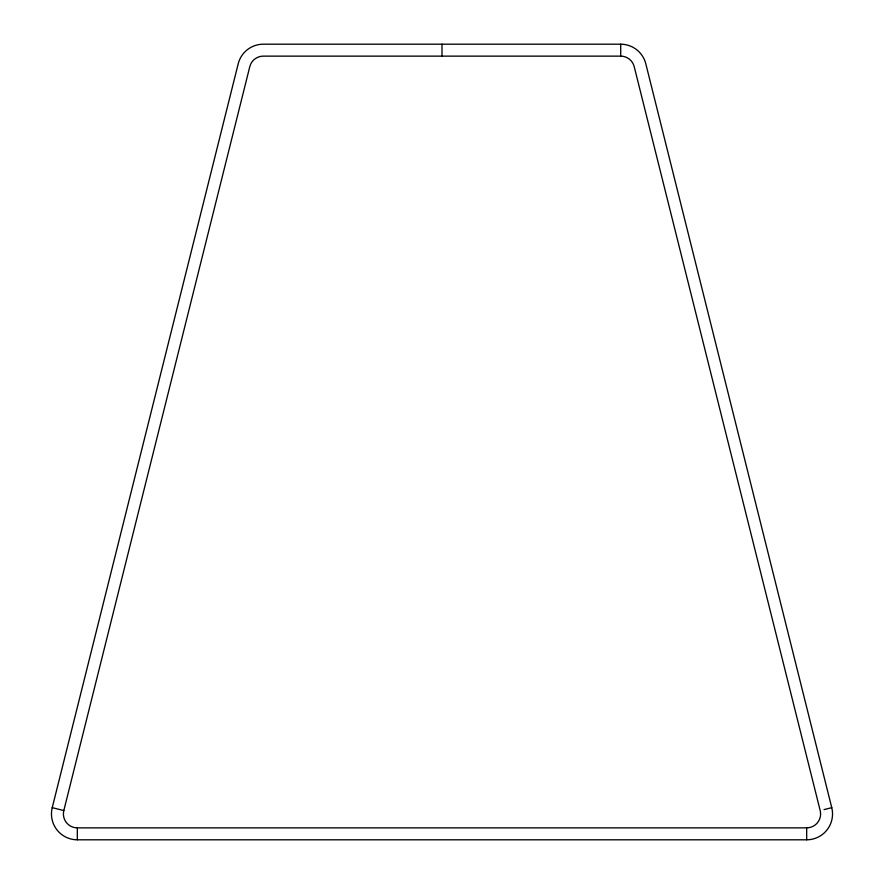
<?xml version="1.0" encoding="UTF-8"?>
<svg xmlns="http://www.w3.org/2000/svg" width="884" height="884" viewBox="0 0 884 884"><rect width="100%" height="100%" fill="white"/><g stroke="black" fill="none" stroke-linecap="round" stroke-linejoin="round"><path stroke-width="1.33" d="M52.233 807.667L238.205 63.781A25.868 25.868 0 0 1 263.288 44.2L620.712 44.2A25.868 25.868 0 0 1 645.806 63.792L831.767 807.667A25.857 25.857 0 0 1 806.683 839.8L77.317 839.8A25.857 25.857 0 0 1 52.233 807.667L63.814 810.562A13.923 13.923 0 0 0 77.317 827.866L77.317 839.8M63.814 810.562L249.785 66.676A13.923 13.923 0 0 1 263.288 56.134L620.712 56.134A13.923 13.923 0 0 1 634.226 66.687L820.186 810.562A13.923 13.923 0 0 1 806.683 827.866L806.683 839.8M824.054 809.6L831.767 807.667M77.317 827.866L806.683 827.866M620.712 44.2L620.712 56.134M442 44.2L442 56.134"/></g></svg>
